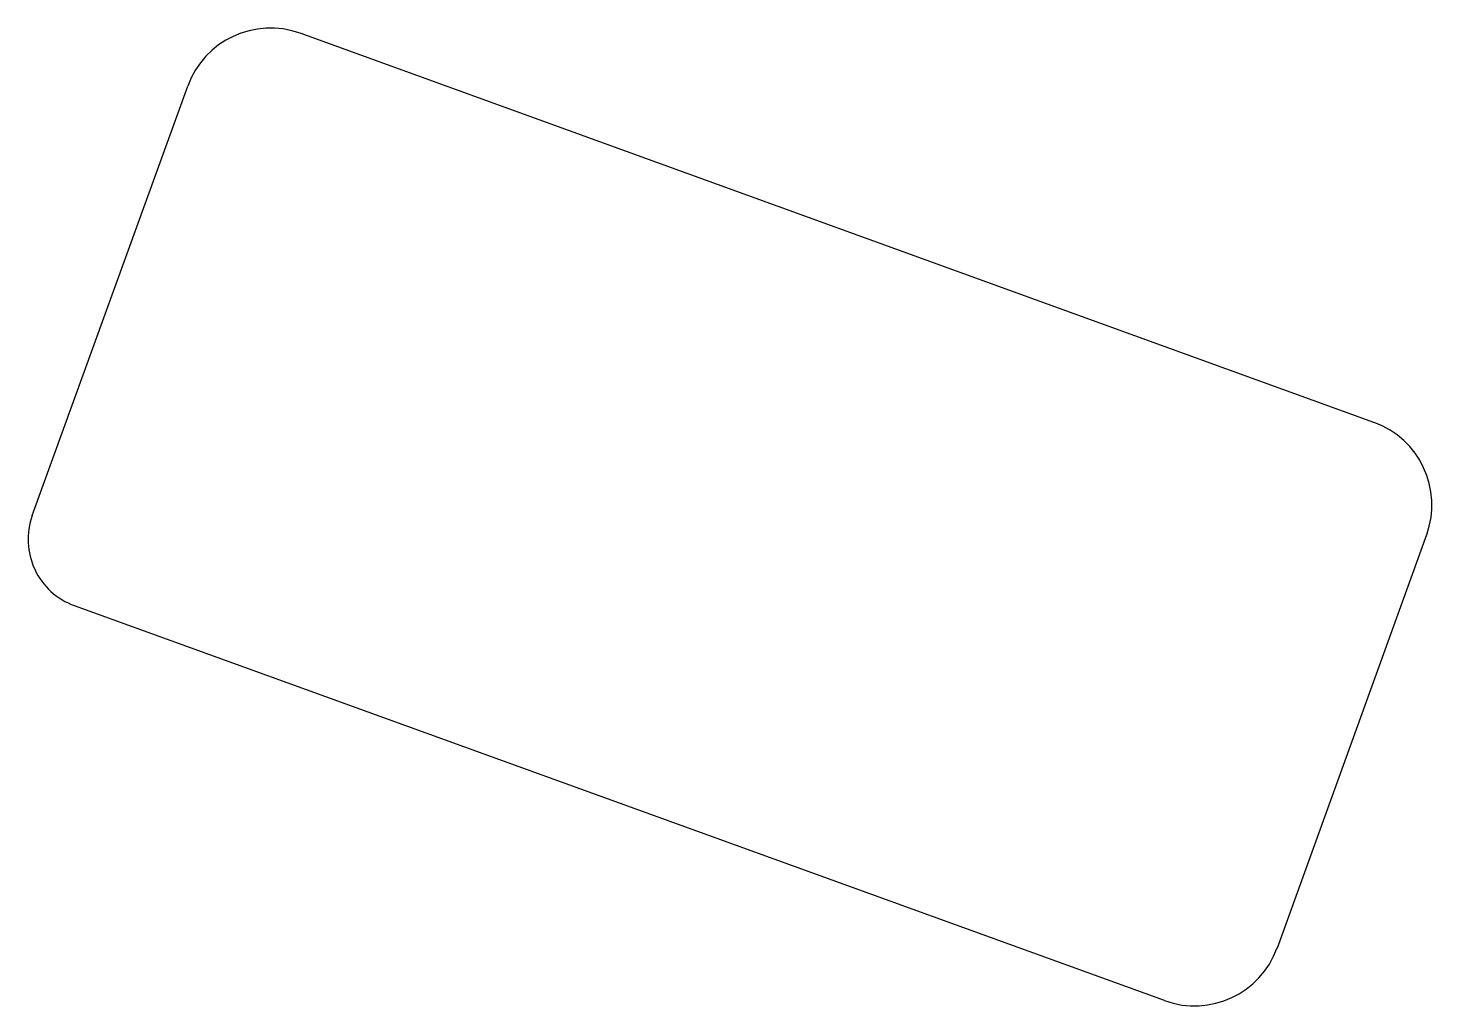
# Model space of a CAD drawing. Header units: millimetres. Extents: x -1320 to -1160, y 739 to 851.
import ezdxf

# ---------------------------------------------------------------- set-up
doc = ezdxf.new("R2010")
doc.units = ezdxf.units.MM

msp = doc.modelspace()

# ---------------------------------------------------------------- linework, layer by layer
for p, q in [((-1167.01, 805.67), (-1289.25, 849.95)), ((-1319.76, 795.06), (-1302.05, 843.95)), ((-1161.01, 792.87), (-1178.04, 745.85)), ((-1190.84, 739.86), (-1314.96, 784.81))]:
    msp.add_line(p, q)
for centre, radius, start, end in [((-1292.65, 840.55), 10, 70.0896, 160.0896), ((-1170.41, 796.27), 10, 340.0896, 70.0896), ((-1312.24, 792.34), 8, 160.0896, 250.0896), ((-1187.44, 749.26), 10, 250.0896, 340.0896)]:
    msp.add_arc(centre, radius, start, end)

doc.saveas('drawing.dxf')
